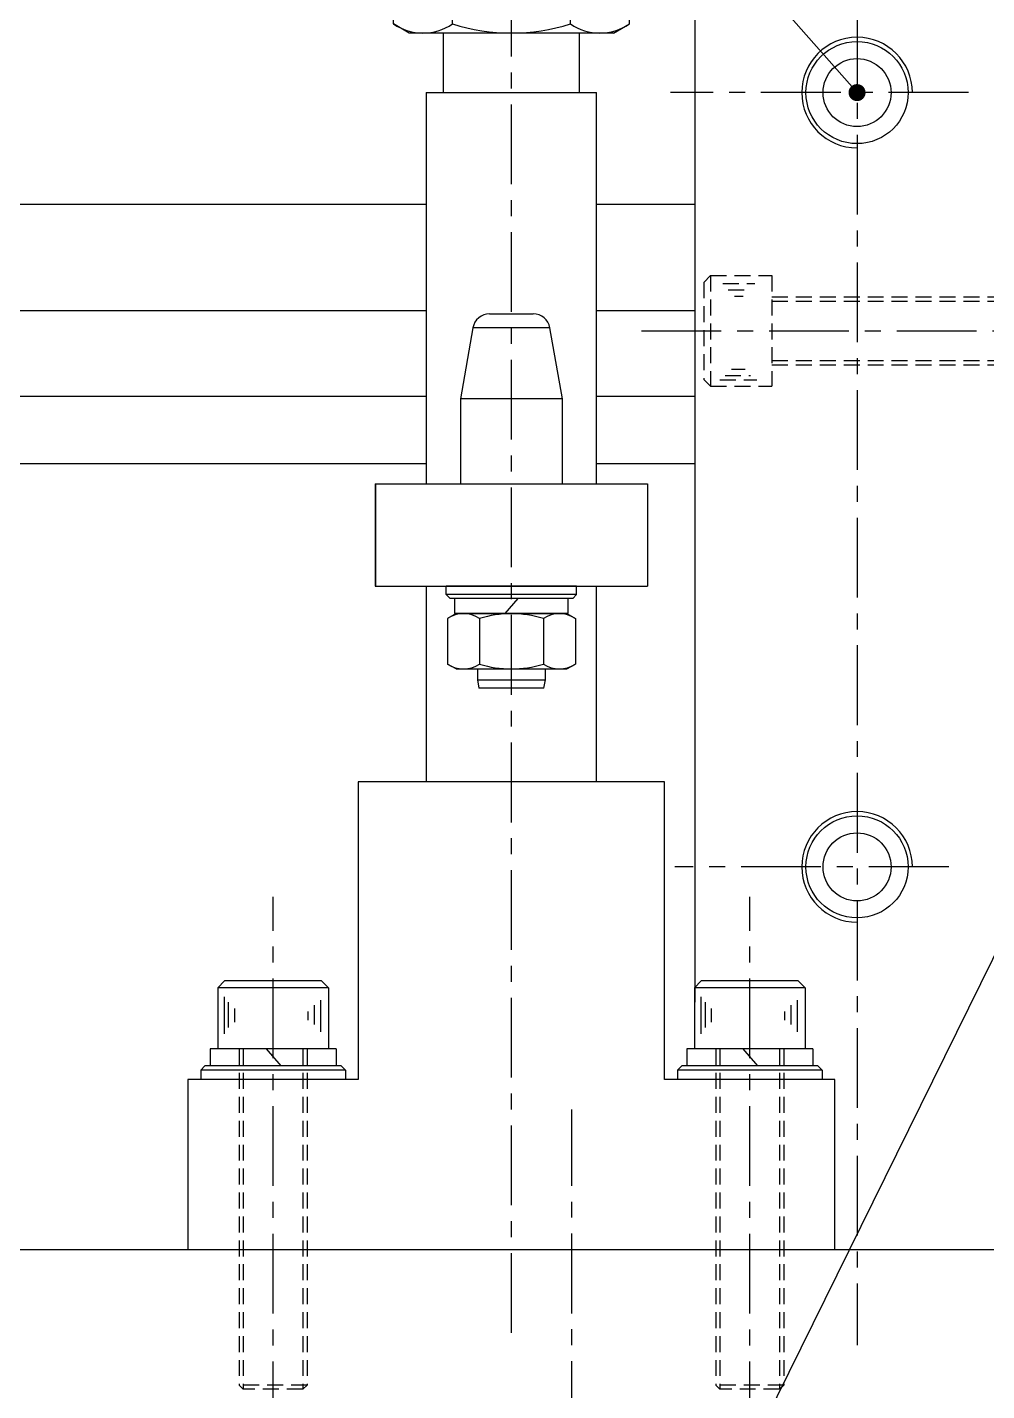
# Model space of a CAD drawing. Extents: x -13768 to 18086, y -10615 to 1188.
# Drawn here: x 219.7 to 332.4, y -848.3 to -688.1 of the extents above; entities that cross this region are included whole.
import ezdxf

# ---------------------------------------------------------------- set-up
doc = ezdxf.new("R2010")
doc.units = 0
doc.header["$LTSCALE"] = 7.5
doc.header["$MEASUREMENT"] = 0
doc.linetypes.add('CENTER', pattern=[2, 1.25, -0.25, 0.25, -0.25])
doc.linetypes.add('HIDDEN', pattern=[0.375, 0.25, -0.125])
doc.layers.get('0').update_dxf_attribs({"linetype": 'CONTINUOUS'})
for name, color, linetype in [('CL', 1, 'CENTER'), ('CUPLA A SOLDAR', 5, 'CONTINUOUS'), ('FI', 1, 'CONTINUOUS'), ('OC', 1, 'HIDDEN'), ('POS', 3, 'CONTINUOUS')]:
    doc.layers.add(name, color=color, linetype=linetype)

# ---------------------------------------------------------------- blocks, each defined once
blk = doc.blocks.new('08934L')
for p, q in [((-6.5, 6.5), (-7.51, 5.92)), ((-6.5, 6.5), (-3.75, 6.5)), ((-3.75, 6.5), (3.75, 6.5)), ((3.75, 6.5), (6.5, 6.5)), ((6.5, 6.5), (7.51, 5.92)), ((-7.51, 5.92), (-7.51, 0.58)), ((-3.75, 5.92), (-3.75, 0.58)), ((3.75, 5.92), (3.75, 0.58)), ((7.51, 5.92), (7.51, 0.58)), ((-6.5, 0), (-7.51, 0.58)), ((-6.5, 0), (-3.75, 0)), ((-3.75, 0), (3.75, 0)), ((3.75, 0), (6.5, 0)), ((6.5, 0), (7.51, 0.58))]:
    blk.add_line(p, q)
for centre, radius, start, end in [((-5.63, 3.18), 3.32, 55.6158, 124.3842), ((0, -5.92), 12.42, 72.412, 107.588), ((5.63, 3.18), 3.32, 55.6158, 124.3842), ((-5.63, 3.32), 3.32, 235.6158, 304.3842), ((0, 12.42), 12.42, 252.412, 287.588), ((5.63, 3.32), 3.32, 235.6158, 304.3842)]:
    blk.add_arc(centre, radius, start, end)
blk = doc.blocks.new('08125')
for p, q in [((-8.5, 1.1), (-8, 1.6)), ((-8.5, 1.1), (-8.5, 0)), ((-8.5, 0), (8.5, 0)), ((-8, 1.6), (8, 1.6)), ((8, 1.6), (8.5, 1.1)), ((8.5, 1.1), (8.5, 0))]:
    blk.add_line(p, q)
at = {"color": 1}
blk.add_line((-8.5, 1.1), (8.5, 1.1), dxfattribs=at)
blk = doc.blocks.new('08127')
for p, q in [((-7.4, 2), (7.4, 2)), ((-7.4, 2), (-7.4, 0)), ((0.81, 2), (-0.9, 0)), ((7.4, 2), (7.4, 0)), ((-7.4, 0), (7.4, 0))]:
    blk.add_line(p, q)
blk = doc.blocks.new('16934L')
for p, q in [((-12, 13), (-13.86, 11.93)), ((-12, 13), (-6.93, 13)), ((-6.93, 13), (6.93, 13)), ((6.93, 13), (12, 13)), ((12, 13), (13.86, 11.93)), ((-13.86, 11.93), (-13.86, 1.07)), ((-6.93, 11.93), (-6.93, 1.07)), ((6.93, 11.93), (6.93, 1.07)), ((13.86, 11.93), (13.86, 1.07)), ((-12, 0), (-13.86, 1.07)), ((-12, 0), (-6.93, 0)), ((-6.93, 0), (6.93, 0)), ((6.93, 0), (12, 0)), ((12, 0), (13.86, 1.07))]:
    blk.add_line(p, q)
for centre, radius, start, end in [((-10.39, 6.87), 6.13, 55.6158, 124.3842), ((0, -9.93), 22.93, 72.412, 107.588), ((10.39, 6.87), 6.13, 55.6158, 124.3842), ((-10.39, 6.13), 6.13, 235.6158, 304.3842), ((0, 22.93), 22.93, 252.412, 287.588), ((10.39, 6.13), 6.13, 235.6158, 304.3842)]:
    blk.add_arc(centre, radius, start, end)
blk = doc.blocks.new('08912L')
for p, q in [((-6.5, 7.2), (-5.7, 8)), ((-6.5, 7.2), (-6.5, 0)), ((-5.7, 8), (5.7, 8)), ((5.7, 8), (6.5, 7.2)), ((6.5, 7.2), (6.5, 0)), ((-6.5, 0), (6.5, 0))]:
    blk.add_line(p, q)
at = {"color": 1}
for p, q in [((-6.5, 7.2), (6.5, 7.2)), ((-5.56, 5.75), (-5.56, 2.02)), ((-4.81, 5.13), (-4.81, 2.89)), ((5.26, 5.51), (5.26, 2.52)), ((5.76, 6.13), (5.76, 1.78)), ((-4.07, 4.39), (-4.07, 3.39)), ((4.52, 4.76), (4.52, 3.14))]:
    blk.add_line(p, q, dxfattribs=at)

msp = doc.modelspace()

# ---------------------------------------------------------------- linework, layer by layer
for p, q in [((298.13414, -802.64199), (298.13414, -668.74198)), ((268.53414, -688.74198), (268.53414, -695.74199)), ((284.53414, -695.74199), (284.53414, -688.74198)), ((266.53414, -695.74199), (266.53414, -741.74199)), ((266.53414, -695.74199), (276.53414, -695.74199)), ((276.53414, -695.74199), (286.53414, -695.74199)), ((286.53414, -741.74199), (286.53414, -695.74199)), ((273.97561, -721.74198), (276.53414, -721.74198)), ((276.53414, -721.74198), (279.09267, -721.74198)), ((272.00599, -723.39469), (270.53414, -731.74199)), ((276.53414, -723.39469), (272.00599, -723.39469)), ((281.06228, -723.39469), (276.53414, -723.39469)), ((282.53414, -731.74199), (281.06228, -723.39469)), ((270.53414, -731.74199), (270.53414, -741.74199)), ((276.53414, -731.74199), (270.53414, -731.74199)), ((282.53414, -731.74199), (276.53414, -731.74199)), ((282.53414, -741.74199), (282.53414, -731.74199)), ((260.53414, -741.74199), (260.53414, -753.74199)), ((260.53414, -741.74199), (260.55753, -741.74199)), ((260.55753, -741.74199), (260.55753, -753.74199)), ((260.55753, -741.74199), (266.54876, -741.74199)), ((266.54876, -741.74199), (286.51952, -741.74199)), ((286.51952, -741.74199), (292.51075, -741.74199)), ((292.51075, -741.74199), (292.51075, -753.74199)), ((292.51075, -741.74199), (292.53414, -741.74199)), ((292.53414, -741.74199), (292.53414, -753.74199)), ((260.53414, -753.74199), (260.55753, -753.74199)), ((260.55753, -753.74199), (266.54876, -753.74199)), ((266.53414, -753.74199), (266.53414, -776.74198)), ((266.54876, -753.74199), (286.51952, -753.74199)), ((286.51952, -753.74199), (292.51075, -753.74199)), ((286.53414, -776.74198), (286.53414, -753.74199)), ((292.51075, -753.74199), (292.53414, -753.74199)), ((272.53414, -763.48199), (272.53414, -764.74199)), ((280.53414, -764.74199), (280.53414, -763.48199)), ((272.53414, -764.74199), (272.71047, -765.74198)), ((272.53414, -764.74199), (280.53414, -764.74199)), ((272.53414, -764.74199), (272.71047, -765.74198)), ((280.35782, -765.74198), (272.71047, -765.74198)), ((280.35782, -765.74198), (272.71047, -765.74198)), ((280.35782, -765.74198), (280.53414, -764.74199)), ((280.35782, -765.74198), (280.53414, -764.74199)), ((258.53414, -776.74198), (258.53414, -811.74199)), ((294.53414, -776.74198), (258.53414, -776.74198)), ((294.53414, -811.74199), (294.53414, -776.74198)), ((238.53415, -811.74199), (238.53415, -831.74199)), ((258.53414, -811.74199), (238.53415, -811.74199)), ((314.53414, -811.74199), (294.53414, -811.74199)), ((314.53414, -831.74199), (314.53414, -811.74199)), ((428.13414, -831.74199), (188.13414, -831.74199))]:
    msp.add_line(p, q)
for centre, radius in [((317.13414, -695.74199), 6), ((317.13414, -695.74199), 4), ((317.13414, -786.74199), 6), ((317.13414, -786.74199), 4)]:
    msp.add_circle(centre, radius)
for centre, start, end in [((273.97561, -723.74199), 90, 170), ((279.09267, -723.74199), 10, 90)]:
    msp.add_arc(centre, 2, start, end)
at = {"layer": 'CL'}
for p, q in [((276.53414, -841.51018), (276.53414, -617.68131)), ((317.13414, -685.70199), (317.13414, -842.95476)), ((330.22278, -695.74199), (295.21334, -695.74199)), ((291.80332, -723.74199), (356.11897, -723.74199)), ((327.89806, -786.74199), (295.72091, -786.74199)), ((248.53414, -854.24107), (248.53414, -790.24756)), ((304.53414, -854.24107), (304.53414, -790.24756)), ((283.63414, -884.21581), (283.63414, -815.27499))]:
    msp.add_line(p, q, dxfattribs=at)
at = {"layer": 'CUPLA A SOLDAR'}
for p, q in [((204.33413, -708.83439), (266.53414, -708.83439)), ((286.53414, -708.83439), (298.13414, -708.83439)), ((204.33413, -721.34488), (266.53414, -721.34488)), ((286.53414, -721.34488), (298.13414, -721.34488)), ((207.83413, -731.43204), (266.53414, -731.43204)), ((286.53414, -731.43204), (298.13414, -731.43204)), ((207.83413, -739.34488), (266.53414, -739.34488)), ((286.53414, -739.34488), (298.13414, -739.34488))]:
    msp.add_line(p, q, dxfattribs=at)
at = {"layer": 'FI'}
msp.add_line((272.53414, -764.74199), (280.53414, -764.74199), dxfattribs=at)
for centre in [(317.13414, -695.74199), (317.13414, -786.74199)]:
    msp.add_arc(centre, 6.5, 0, 270, dxfattribs=at)
at = {"layer": 'OC'}
for p, q in [((307.13414, -719.74199), (351.63414, -719.74199)), ((307.13414, -720.24199), (352.13414, -720.24199)), ((307.13414, -727.24199), (352.13414, -727.24199)), ((307.13414, -727.74199), (351.63414, -727.74199)), ((244.53414, -808.14199), (244.53414, -847.64199)), ((245.03414, -808.14199), (245.03414, -848.14199)), ((252.03414, -808.14199), (252.03414, -848.14199)), ((252.53414, -808.14199), (252.53414, -847.64199)), ((300.53414, -808.14199), (300.53414, -847.64199)), ((301.03414, -808.14199), (301.03414, -848.14199)), ((308.03414, -808.14199), (308.03414, -848.14199)), ((308.53414, -808.14199), (308.53414, -847.64199)), ((245.03414, -848.14199), (244.53414, -847.64199)), ((252.53414, -847.64199), (244.53414, -847.64199)), ((252.53414, -847.64199), (252.03414, -848.14199)), ((301.03414, -848.14199), (300.53414, -847.64199)), ((308.53414, -847.64199), (300.53414, -847.64199)), ((308.53414, -847.64199), (308.03414, -848.14199)), ((252.03414, -848.14199), (245.03414, -848.14199)), ((308.03414, -848.14199), (301.03414, -848.14199))]:
    msp.add_line(p, q, dxfattribs=at)
at = {"layer": 'POS'}
for p, q in [((180.31578, -540.09727), (317.13414, -695.74199)), ((247.86877, -970.49211), (350.82277, -761.54075))]:
    msp.add_line(p, q, dxfattribs=at)
at = {"layer": 'POS', "const_width": 1}
msp.add_lwpolyline([(316.63414, -695.74199, 1), (317.63414, -695.74199, 1)], format="xyb", close=True, dxfattribs=at)

# ---------------------------------------------------------------- block references
at = {"rotation": 180}
msp.add_blockref('16934L', (276.53414, -675.74198), dxfattribs=at)
at = {"xscale": 0.9, "yscale": 0.9, "zscale": 0.9, "rotation": 180}
for name, p in [('08125', (276.53414, -753.74199)), ('08127', (276.53414, -755.18199))]:
    msp.add_blockref(name, p, dxfattribs=at)
msp.add_blockref('08934L', (276.53414, -763.48199))
at = {"xscale": -1}
for name, p in [('08912L', (248.53414, -808.14199)), ('08912L', (304.53414, -808.14199)), ('08127', (248.53414, -810.14199)), ('08127', (304.53414, -810.14199)), ('08125', (248.53414, -811.74199)), ('08125', (304.53414, -811.74199))]:
    msp.add_blockref(name, p, dxfattribs=at)
at = {"layer": 'OC', "xscale": -1, "rotation": 90}
msp.add_blockref('08912L', (307.13414, -723.74199), dxfattribs=at)

doc.saveas('drawing.dxf')
